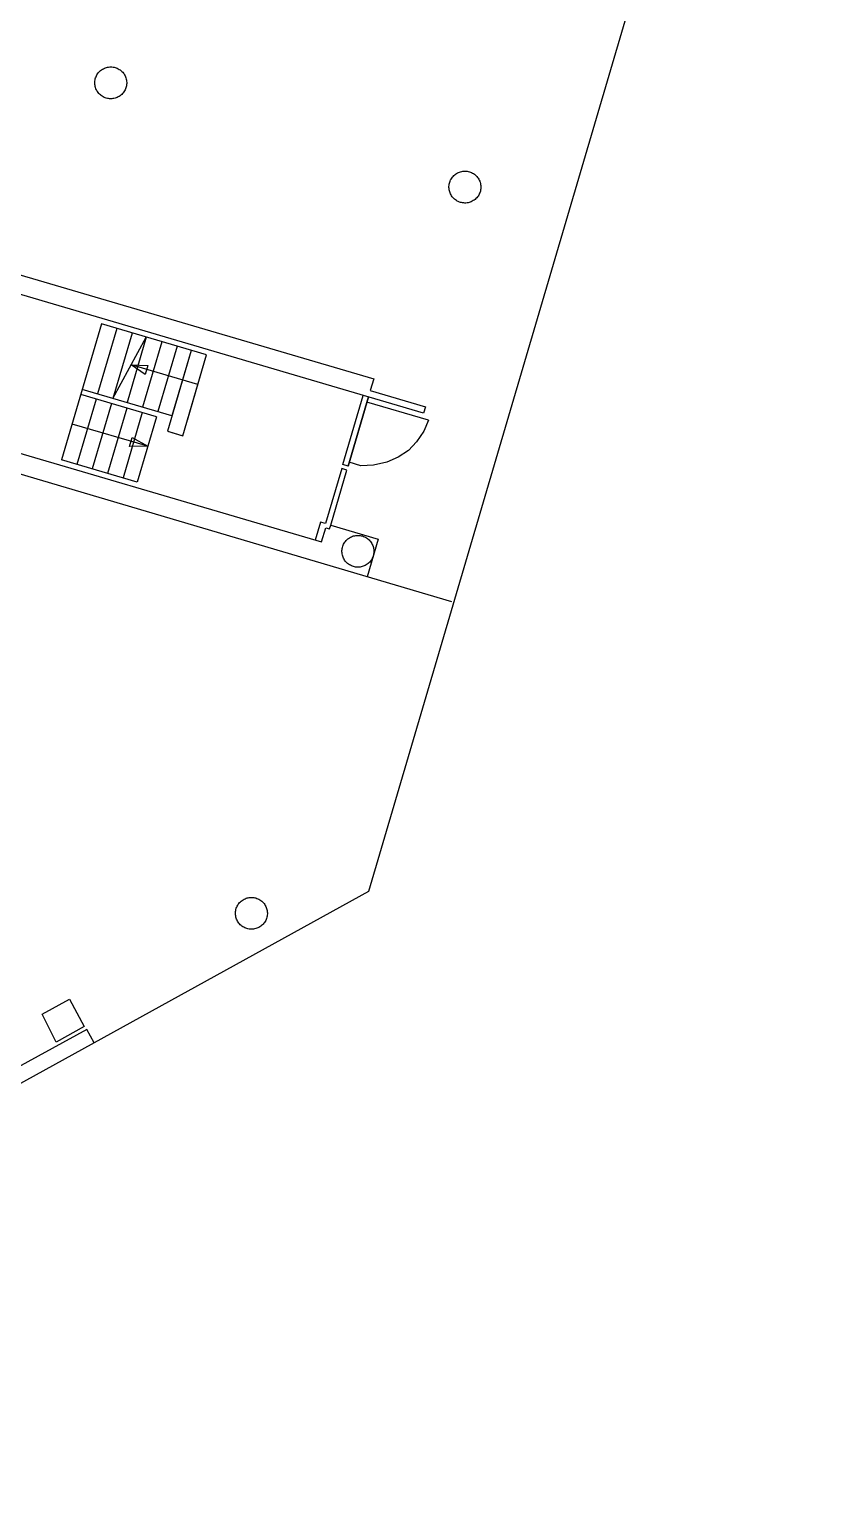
# Model space of a CAD drawing. Header units: inches. Extents: x 1826481.5 to 1826546.5, y 5114738.9 to 5114796.8.
# Drawn here: x 1826495.8 to 1826511, y 5114738.93 to 5114766.8 of the extents above; entities that cross this region are included whole.
import ezdxf

# ---------------------------------------------------------------- set-up
doc = ezdxf.new("R2010")
doc.units = ezdxf.units.IN
doc.header["$MEASUREMENT"] = 0

msp = doc.modelspace()

# ---------------------------------------------------------------- linework, layer by layer
for points in [[(1826546.539, 5114782.6), (1826529.806, 5114770.116), (1826509.785, 5114776.002), (1826502.255, 5114750.399), (1826481.452, 5114738.928), (1826498.491, 5114796.757), (1826546.539, 5114782.6)], [(1826497.039, 5114747.523), (1826496.899, 5114747.777), (1826481.975, 5114739.596), (1826498.713, 5114796.241), (1826545.851, 5114782.485), (1826534.431, 5114773.853), (1826534.569, 5114773.669)], [(1826497.266, 5114765.49), (1826497.246, 5114765.497), (1826497.227, 5114765.505), (1826497.208, 5114765.514), (1826497.189, 5114765.525), (1826497.172, 5114765.537), (1826497.155, 5114765.55), (1826497.14, 5114765.564), (1826497.125, 5114765.58), (1826497.112, 5114765.596), (1826497.099, 5114765.613), (1826497.088, 5114765.631), (1826497.078, 5114765.65), (1826497.07, 5114765.669), (1826497.063, 5114765.689), (1826497.057, 5114765.71), (1826497.053, 5114765.73), (1826497.05, 5114765.751), (1826497.049, 5114765.772), (1826497.049, 5114765.794), (1826497.051, 5114765.815), (1826497.054, 5114765.836), (1826497.058, 5114765.856), (1826497.064, 5114765.877), (1826497.072, 5114765.896), (1826497.08, 5114765.916), (1826497.09, 5114765.934), (1826497.102, 5114765.952), (1826497.114, 5114765.969), (1826497.128, 5114765.985), (1826497.143, 5114766), (1826497.159, 5114766.015), (1826497.175, 5114766.027), (1826497.193, 5114766.039), (1826497.211, 5114766.05), (1826497.23, 5114766.059), (1826497.25, 5114766.067), (1826497.27, 5114766.073), (1826497.291, 5114766.078), (1826497.312, 5114766.081), (1826497.333, 5114766.084), (1826497.354, 5114766.084), (1826497.375, 5114766.083), (1826497.396, 5114766.081), (1826497.417, 5114766.077), (1826497.437, 5114766.072), (1826497.458, 5114766.065), (1826497.477, 5114766.057), (1826497.496, 5114766.048), (1826497.514, 5114766.037), (1826497.532, 5114766.025), (1826497.548, 5114766.012), (1826497.564, 5114765.998), (1826497.579, 5114765.982), (1826497.592, 5114765.966), (1826497.604, 5114765.949), (1826497.615, 5114765.931), (1826497.625, 5114765.912), (1826497.634, 5114765.893), (1826497.641, 5114765.873), (1826497.647, 5114765.852), (1826497.651, 5114765.832), (1826497.654, 5114765.811), (1826497.655, 5114765.789), (1826497.655, 5114765.768), (1826497.653, 5114765.747), (1826497.65, 5114765.726), (1826497.646, 5114765.706), (1826497.64, 5114765.685), (1826497.632, 5114765.665), (1826497.623, 5114765.646), (1826497.613, 5114765.628), (1826497.602, 5114765.61), (1826497.59, 5114765.593), (1826497.576, 5114765.577), (1826497.561, 5114765.561), (1826497.545, 5114765.547), (1826497.528, 5114765.534), (1826497.511, 5114765.523), (1826497.492, 5114765.512), (1826497.473, 5114765.503), (1826497.454, 5114765.495), (1826497.433, 5114765.489), (1826497.413, 5114765.484), (1826497.392, 5114765.48), (1826497.371, 5114765.478), (1826497.35, 5114765.478), (1826497.329, 5114765.479), (1826497.308, 5114765.481), (1826497.287, 5114765.485), (1826497.266, 5114765.49)], [(1826504, 5114763.507), (1826503.98, 5114763.514), (1826503.96, 5114763.522), (1826503.941, 5114763.531), (1826503.923, 5114763.542), (1826503.905, 5114763.554), (1826503.889, 5114763.567), (1826503.873, 5114763.581), (1826503.858, 5114763.597), (1826503.845, 5114763.613), (1826503.833, 5114763.63), (1826503.822, 5114763.648), (1826503.812, 5114763.667), (1826503.803, 5114763.686), (1826503.796, 5114763.706), (1826503.79, 5114763.727), (1826503.786, 5114763.747), (1826503.783, 5114763.768), (1826503.782, 5114763.789), (1826503.782, 5114763.811), (1826503.784, 5114763.832), (1826503.787, 5114763.853), (1826503.791, 5114763.873), (1826503.797, 5114763.894), (1826503.805, 5114763.913), (1826503.814, 5114763.933), (1826503.824, 5114763.951), (1826503.835, 5114763.969), (1826503.847, 5114763.986), (1826503.861, 5114764.002), (1826503.876, 5114764.017), (1826503.892, 5114764.032), (1826503.909, 5114764.044), (1826503.926, 5114764.056), (1826503.945, 5114764.067), (1826503.964, 5114764.076), (1826503.983, 5114764.084), (1826504.004, 5114764.09), (1826504.024, 5114764.095), (1826504.045, 5114764.098), (1826504.066, 5114764.101), (1826504.087, 5114764.101), (1826504.108, 5114764.1), (1826504.129, 5114764.098), (1826504.15, 5114764.094), (1826504.171, 5114764.089), (1826504.191, 5114764.082), (1826504.21, 5114764.074), (1826504.229, 5114764.065), (1826504.248, 5114764.054), (1826504.265, 5114764.042), (1826504.282, 5114764.029), (1826504.297, 5114764.015), (1826504.312, 5114763.999), (1826504.325, 5114763.983), (1826504.338, 5114763.966), (1826504.349, 5114763.948), (1826504.359, 5114763.929), (1826504.367, 5114763.91), (1826504.374, 5114763.89), (1826504.38, 5114763.869), (1826504.384, 5114763.849), (1826504.387, 5114763.828), (1826504.388, 5114763.806), (1826504.388, 5114763.785), (1826504.386, 5114763.764), (1826504.383, 5114763.743), (1826504.379, 5114763.723), (1826504.373, 5114763.702), (1826504.365, 5114763.682), (1826504.357, 5114763.663), (1826504.347, 5114763.645), (1826504.335, 5114763.627), (1826504.323, 5114763.61), (1826504.309, 5114763.594), (1826504.294, 5114763.578), (1826504.278, 5114763.564), (1826504.262, 5114763.551), (1826504.244, 5114763.54), (1826504.226, 5114763.529), (1826504.207, 5114763.52), (1826504.187, 5114763.512), (1826504.167, 5114763.506), (1826504.146, 5114763.501), (1826504.125, 5114763.497), (1826504.104, 5114763.495), (1826504.083, 5114763.495), (1826504.062, 5114763.496), (1826504.041, 5114763.498), (1826504.02, 5114763.502), (1826504, 5114763.507)], [(1826494.841, 5114762.357), (1826502.351, 5114760.149)], [(1826503.3, 5114759.499), (1826494.838, 5114761.987)], [(1826497.175, 5114761.194), (1826496.415, 5114758.609)], [(1826497.468, 5114761.108), (1826497.102, 5114759.864)], [(1826499.174, 5114760.606), (1826497.175, 5114761.194)], [(1826497.76, 5114761.022), (1826497.394, 5114759.778)], [(1826497.394, 5114759.778), (1826498.028, 5114760.943)], [(1826498.028, 5114760.943), (1826497.663, 5114759.699)], [(1826498.028, 5114760.943), (1826497.663, 5114759.699)], [(1826498.321, 5114760.857), (1826497.955, 5114759.613)], [(1826498.614, 5114760.771), (1826498.248, 5114759.527)], [(1826499.009, 5114760.045), (1826497.742, 5114760.418)], [(1826497.742, 5114760.418), (1826498.056, 5114760.405), (1826498.005, 5114760.234), (1826497.742, 5114760.418), (1826497.742, 5114760.418)], [(1826497.742, 5114760.418), (1826498.056, 5114760.405), (1826498.005, 5114760.234), (1826497.742, 5114760.418), (1826497.742, 5114760.418)], [(1826498.882, 5114760.692), (1826498.43, 5114759.156)], [(1826498.882, 5114760.692), (1826498.516, 5114759.448)], [(1826498.723, 5114759.07), (1826499.174, 5114760.606)], [(1826498.809, 5114759.362), (1826499.174, 5114760.606)], [(1826502.351, 5114760.149), (1826502.287, 5114759.929)], [(1826498.516, 5114759.448), (1826496.809, 5114759.95)], [(1826502.287, 5114759.929), (1826503.335, 5114759.621)], [(1826497.073, 5114759.767), (1826496.707, 5114758.523)], [(1826498.219, 5114759.43), (1826496.781, 5114759.853)], [(1826497.366, 5114759.681), (1826497, 5114758.437)], [(1826497.658, 5114759.595), (1826497.293, 5114758.351)], [(1826501.766, 5114758.519), (1826502.154, 5114759.836)], [(1826502.251, 5114759.807), (1826501.864, 5114758.49)], [(1826501.864, 5114758.49), (1826502.251, 5114759.807)], [(1826503.393, 5114759.365), (1826502.222, 5114759.71)], [(1826503.335, 5114759.621), (1826503.3, 5114759.499)], [(1826497.951, 5114759.509), (1826497.585, 5114758.265)], [(1826498.219, 5114759.43), (1826497.853, 5114758.186)], [(1826503.393, 5114759.365), (1826503.304, 5114759.153), (1826503.166, 5114758.955), (1826503.011, 5114758.789), (1826502.815, 5114758.661), (1826502.601, 5114758.565), (1826502.346, 5114758.508), (1826502.105, 5114758.499), (1826501.885, 5114758.564)], [(1826494.021, 5114759.207), (1826501.36, 5114757.049)], [(1826498.054, 5114758.869), (1826496.616, 5114759.292)], [(1826498.054, 5114758.869), (1826497.709, 5114758.865), (1826497.759, 5114759.035), (1826498.054, 5114758.869), (1826498.054, 5114758.869)], [(1826498.054, 5114758.869), (1826497.709, 5114758.865), (1826497.759, 5114759.035), (1826498.054, 5114758.869), (1826498.054, 5114758.869)], [(1826498.43, 5114759.156), (1826498.723, 5114759.07)], [(1826498.454, 5114759.149), (1826498.723, 5114759.07)], [(1826503.834, 5114755.911), (1826493.913, 5114758.842)], [(1826497.853, 5114758.186), (1826496.415, 5114758.609)], [(1826501.864, 5114758.49), (1826501.766, 5114758.519)], [(1826501.745, 5114758.446), (1826501.436, 5114757.397)], [(1826501.534, 5114757.369), (1826501.842, 5114758.417)], [(1826501.842, 5114758.417), (1826501.745, 5114758.446)], [(1826501.339, 5114757.426), (1826501.238, 5114757.085)], [(1826501.436, 5114757.397), (1826501.339, 5114757.426)], [(1826501.512, 5114757.296), (1826501.534, 5114757.369)], [(1826501.534, 5114757.369), (1826502.436, 5114757.103)], [(1826501.36, 5114757.049), (1826501.439, 5114757.317)], [(1826501.439, 5114757.317), (1826501.512, 5114757.296)], [(1826501.966, 5114756.58), (1826501.945, 5114756.587), (1826501.926, 5114756.595), (1826501.907, 5114756.604), (1826501.889, 5114756.615), (1826501.871, 5114756.627), (1826501.855, 5114756.64), (1826501.839, 5114756.654), (1826501.824, 5114756.67), (1826501.811, 5114756.686), (1826501.799, 5114756.703), (1826501.787, 5114756.721), (1826501.778, 5114756.74), (1826501.769, 5114756.759), (1826501.762, 5114756.779), (1826501.756, 5114756.8), (1826501.752, 5114756.82), (1826501.749, 5114756.841), (1826501.748, 5114756.862), (1826501.748, 5114756.884), (1826501.75, 5114756.905), (1826501.753, 5114756.926), (1826501.757, 5114756.946), (1826501.763, 5114756.967), (1826501.771, 5114756.986), (1826501.779, 5114757.006), (1826501.79, 5114757.024), (1826501.801, 5114757.042), (1826501.813, 5114757.059), (1826501.827, 5114757.075), (1826501.842, 5114757.09), (1826501.858, 5114757.105), (1826501.875, 5114757.117), (1826501.892, 5114757.129), (1826501.911, 5114757.14), (1826501.93, 5114757.149), (1826501.949, 5114757.157), (1826501.969, 5114757.163), (1826501.99, 5114757.168), (1826502.011, 5114757.171), (1826502.032, 5114757.174), (1826502.053, 5114757.174), (1826502.074, 5114757.173), (1826502.095, 5114757.171), (1826502.116, 5114757.167), (1826502.137, 5114757.162), (1826502.157, 5114757.155), (1826502.176, 5114757.147), (1826502.195, 5114757.138), (1826502.214, 5114757.127), (1826502.231, 5114757.115), (1826502.248, 5114757.102), (1826502.263, 5114757.088), (1826502.278, 5114757.072), (1826502.291, 5114757.056), (1826502.304, 5114757.039), (1826502.315, 5114757.021), (1826502.325, 5114757.002), (1826502.333, 5114756.983), (1826502.34, 5114756.963), (1826502.346, 5114756.942), (1826502.35, 5114756.922), (1826502.353, 5114756.901), (1826502.354, 5114756.879), (1826502.354, 5114756.858), (1826502.352, 5114756.837), (1826502.349, 5114756.816), (1826502.345, 5114756.796), (1826502.339, 5114756.775), (1826502.331, 5114756.755), (1826502.323, 5114756.736), (1826502.313, 5114756.718), (1826502.301, 5114756.7), (1826502.289, 5114756.683), (1826502.275, 5114756.667), (1826502.26, 5114756.651), (1826502.244, 5114756.637), (1826502.228, 5114756.624), (1826502.21, 5114756.613), (1826502.192, 5114756.602), (1826502.173, 5114756.593), (1826502.153, 5114756.585), (1826502.133, 5114756.579), (1826502.112, 5114756.574), (1826502.091, 5114756.57), (1826502.07, 5114756.568), (1826502.049, 5114756.568), (1826502.028, 5114756.569), (1826502.007, 5114756.571), (1826501.986, 5114756.575), (1826501.966, 5114756.58)], [(1826502.436, 5114757.103), (1826502.224, 5114756.386)], [(1826499.941, 5114749.695), (1826499.921, 5114749.702), (1826499.901, 5114749.71), (1826499.882, 5114749.719), (1826499.864, 5114749.73), (1826499.846, 5114749.742), (1826499.83, 5114749.755), (1826499.814, 5114749.769), (1826499.8, 5114749.784), (1826499.786, 5114749.801), (1826499.774, 5114749.818), (1826499.763, 5114749.836), (1826499.753, 5114749.855), (1826499.744, 5114749.874), (1826499.737, 5114749.894), (1826499.732, 5114749.914), (1826499.727, 5114749.935), (1826499.724, 5114749.956), (1826499.723, 5114749.977), (1826499.723, 5114749.998), (1826499.725, 5114750.019), (1826499.728, 5114750.04), (1826499.733, 5114750.061), (1826499.738, 5114750.081), (1826499.746, 5114750.101), (1826499.755, 5114750.12), (1826499.765, 5114750.139), (1826499.776, 5114750.157), (1826499.789, 5114750.174), (1826499.802, 5114750.19), (1826499.817, 5114750.205), (1826499.833, 5114750.219), (1826499.85, 5114750.232), (1826499.867, 5114750.244), (1826499.886, 5114750.254), (1826499.905, 5114750.264), (1826499.924, 5114750.271), (1826499.945, 5114750.278), (1826499.965, 5114750.283), (1826499.986, 5114750.286), (1826500.007, 5114750.288), (1826500.028, 5114750.289), (1826500.049, 5114750.288), (1826500.07, 5114750.286), (1826500.091, 5114750.282), (1826500.112, 5114750.277), (1826500.132, 5114750.27), (1826500.151, 5114750.262), (1826500.17, 5114750.252), (1826500.189, 5114750.242), (1826500.206, 5114750.23), (1826500.223, 5114750.217), (1826500.238, 5114750.202), (1826500.253, 5114750.187), (1826500.266, 5114750.171), (1826500.279, 5114750.154), (1826500.29, 5114750.136), (1826500.3, 5114750.117), (1826500.308, 5114750.097), (1826500.315, 5114750.077), (1826500.321, 5114750.057), (1826500.325, 5114750.036), (1826500.328, 5114750.015), (1826500.329, 5114749.994), (1826500.329, 5114749.973), (1826500.328, 5114749.952), (1826500.324, 5114749.931), (1826500.32, 5114749.91), (1826500.314, 5114749.89), (1826500.307, 5114749.87), (1826500.298, 5114749.851), (1826500.288, 5114749.832), (1826500.276, 5114749.814), (1826500.264, 5114749.797), (1826500.25, 5114749.781), (1826500.235, 5114749.766), (1826500.22, 5114749.752), (1826500.203, 5114749.739), (1826500.185, 5114749.728), (1826500.167, 5114749.717), (1826500.148, 5114749.708), (1826500.128, 5114749.7), (1826500.108, 5114749.694), (1826500.087, 5114749.689), (1826500.066, 5114749.685), (1826500.045, 5114749.683), (1826500.024, 5114749.683), (1826500.003, 5114749.683), (1826499.982, 5114749.686), (1826499.961, 5114749.69), (1826499.941, 5114749.695)], [(1826496.848, 5114747.832), (1826496.313, 5114747.537), (1826496.045, 5114748.067), (1826496.565, 5114748.352), (1826496.848, 5114747.832)]]:
    msp.add_lwpolyline(points)

doc.saveas('drawing.dxf')
